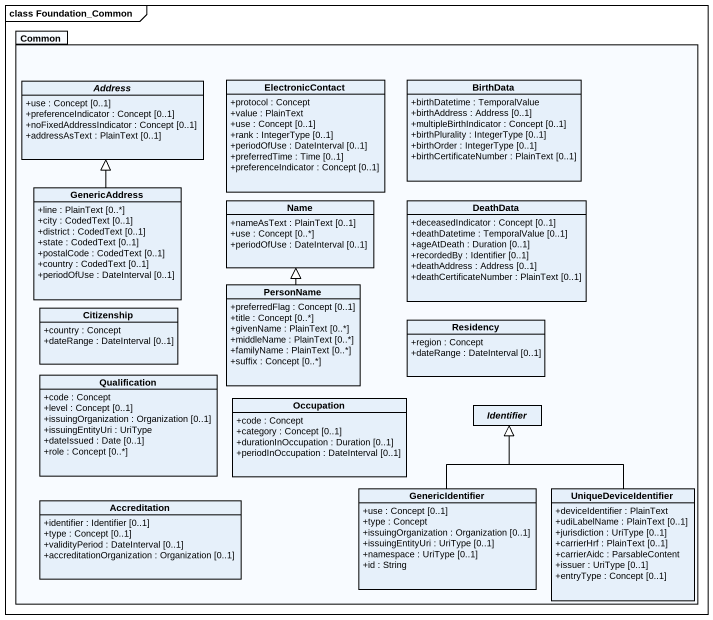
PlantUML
@startuml
mainframe class Foundation_Common
hide circle
hide empty members
skinparam classAttributeIconSize 0
package Common {
  abstract class Address {
    +use : Concept [0..1]
    +preferenceIndicator : Concept [0..1]
    +noFixedAddressIndicator : Concept [0..1]
    +addressAsText : PlainText [0..1]
  }
  class ElectronicContact {
    +protocol : Concept
    +value : PlainText
    +use : Concept [0..1]
    +rank : IntegerType [0..1]
    +periodOfUse : DateInterval [0..1]
    +preferredTime : Time [0..1]
    +preferenceIndicator : Concept [0..1]
  }
  class BirthData {
    +birthDatetime : TemporalValue
    +birthAddress : Address [0..1]
    +multipleBirthIndicator : Concept [0..1]
    +birthPlurality : IntegerType [0..1]
    +birthOrder : IntegerType [0..1]
    +birthCertificateNumber : PlainText [0..1]
  }
  class GenericAddress {
    +line : PlainText [0..*]
    +city : CodedText [0..1]
    +district : CodedText [0..1]
    +state : CodedText [0..1]
    +postalCode : CodedText [0..1]
    +country : CodedText [0..1]
    +periodOfUse : DateInterval [0..1]
  }
  class Name {
    +nameAsText : PlainText [0..1]
    +use : Concept [0..*]
    +periodOfUse : DateInterval [0..1]
  }
  class DeathData {
    +deceasedIndicator : Concept [0..1]
    +deathDatetime : TemporalValue [0..1]
    +ageAtDeath : Duration [0..1]
    +recordedBy : Identifier [0..1]
    +deathAddress : Address [0..1]
    +deathCertificateNumber : PlainText [0..1]
  }
  class Citizenship {
    +country : Concept
    +dateRange : DateInterval [0..1]
  }
  class PersonName {
    +preferredFlag : Concept [0..1]
    +title : Concept [0..*]
    +givenName : PlainText [0..*]
    +middleName : PlainText [0..*]
    +familyName : PlainText [0..*]
    +suffix : Concept [0..*]
  }
  class Residency {
    +region : Concept
    +dateRange : DateInterval [0..1]
  }
  class Qualification {
    +code : Concept
    +level : Concept [0..1]
    +issuingOrganization : Organization [0..1]
    +issuingEntityUri : UriType
    +dateIssued : Date [0..1]
    +role : Concept [0..*]
  }
  class Occupation {
    +code : Concept
    +category : Concept [0..1]
    +durationInOccupation : Duration [0..1]
    +periodInOccupation : DateInterval [0..1]
  }
  abstract class Identifier
  class Accreditation {
    +identifier : Identifier [0..1]
    +type : Concept [0..1]
    +validityPeriod : DateInterval [0..1]
    +accreditationOrganization : Organization [0..1]
  }
  class GenericIdentifier {
    +use : Concept [0..1]
    +type : Concept
    +issuingOrganization : Organization [0..1]
    +issuingEntityUri : UriType [0..1]
    +namespace : UriType [0..1]
    +id : String
  }
  class UniqueDeviceIdentifier {
    +deviceIdentifier : PlainText
    +udiLabelName : PlainText [0..1]
    +jurisdiction : UriType [0..1]
    +carrierHrf : PlainText [0..1]
    +carrierAidc : ParsableContent
    +issuer : UriType [0..1]
    +entryType : Concept [0..1]
  }
}
GenericAddress -up-|> Address
PersonName -up-|> Name
GenericIdentifier -up-|> Identifier
UniqueDeviceIdentifier -up-|> Identifier
@enduml
